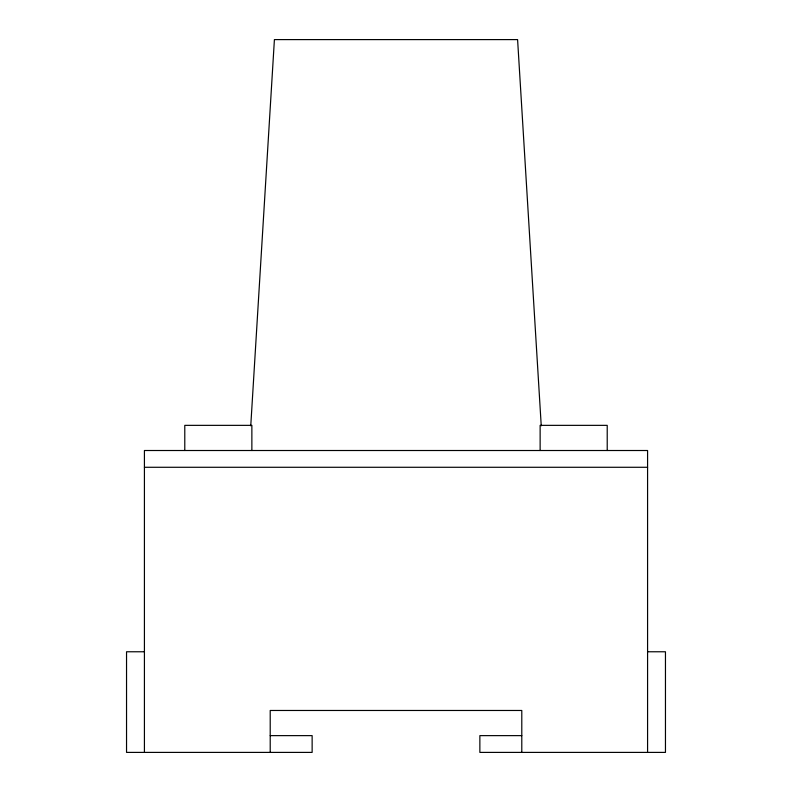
<?xml version="1.0" encoding="UTF-8"?>
<svg xmlns="http://www.w3.org/2000/svg" width="792" height="792" viewBox="0 0 792 792"><rect width="100%" height="100%" fill="white"/><g stroke="black" fill="none" stroke-linecap="round" stroke-linejoin="round"><path stroke-width="1.19" d="M250.757 425.829L274.408 39.6L517.592 39.6L541.243 425.829M144.421 467.28L647.579 467.28M144.421 651.767L126.542 651.767L126.542 752.4L312.137 752.4L312.137 735.629L270.211 735.629M647.579 651.767L665.458 651.767L665.458 752.4L479.863 752.4L479.863 735.629L521.789 735.629M647.579 752.4L647.579 450.509L144.421 450.509L144.421 752.4M607.216 450.509L607.216 425.353L540.134 425.353L540.134 450.509M521.789 752.4L521.789 710.473L270.211 710.473L270.211 752.4M251.866 450.509L251.866 425.353L184.784 425.353L184.784 450.509"/></g></svg>
